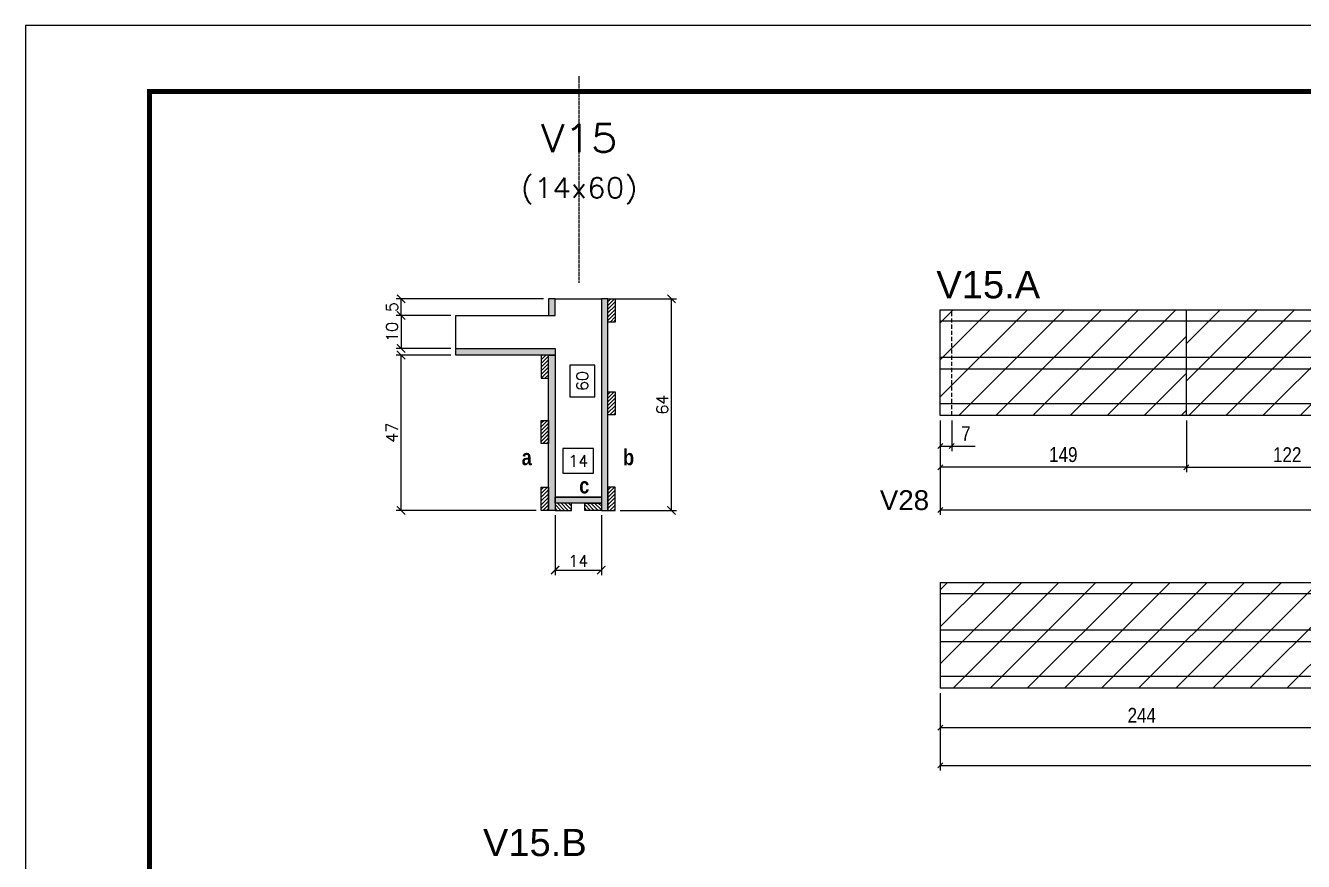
# Model space of a CAD drawing. Extents: x -10448 to -1189, y -11772 to 17235.
# Drawn here: x -8850 to -8076, y 10595 to 11101 of the extents above; entities that cross this region are included whole.
import ezdxf
from ezdxf.enums import TextEntityAlignment as Align

# ---------------------------------------------------------------- set-up
doc = ezdxf.new("R2010")
doc.units = 0
doc.linetypes.add('DASHED', pattern=[0.75, 0.5, -0.25])
doc.linetypes.add('HIDDEN', pattern=[0.375, 0.25, -0.125])
for name, color, linetype in [('5', 5, 'Continuous'), ('COTA', 241, 'Continuous'), ('Cota Seção (2x)', 4, 'Continuous'), ('detalhes', 4, 'Continuous'), ('NOMENCLATURA', 7, 'Continuous'), ('Painéis', 200, 'Continuous'), ('Reaproveitamento', 251, 'Continuous'), ('SARR_2.2x7', 40, 'Continuous'), ('Texto de Titulo', 7, 'Continuous'), ('Texto Qtd Sarr', 242, 'Continuous')]:
    doc.layers.add(name, color=color, linetype=linetype)
for name, color, linetype, lineweight in [('CONCRETO', 251, 'Continuous', 25), ('Folhas', 255, 'Continuous', 9), ('Hachura', 251, 'Continuous', 9), ('Madeira', 126, 'Continuous', 18), ('SARRAFO DE PRESSAO', 251, 'DASHED', 9), ('Texto Seção', 7, 'Continuous', 15)]:
    doc.layers.add(name, color=color, linetype=linetype, lineweight=lineweight)
doc.styles.add('COTA TECNICA-50', font='techl___.ttf', dxfattribs={"height": 9})
doc.styles.add('Romans', font='romans.shx')
doc.styles.get("Standard").update_dxf_attribs({"font": 'arial.ttf'})
doc.styles.add('TECNICA', font='techb___.ttf', dxfattribs={"height": 10})
doc.dimstyles.new('COTA PAINEL-50', dxfattribs={"dimtxt": 9, "dimasz": 3, "dimexe": 3, "dimexo": 3, "dimgap": 3, "dimtad": 1, "dimdec": 1, "dimzin": 12, "dimdsep": 46, "dimtxsty": 'COTA TECNICA-50', "dimblk1": 'OBLIQUE', "dimblk2": 'OBLIQUE', "dimsah": 1, "dimcen": 0.9, "dimclrd": 4, "dimclre": 4, "dimclrt": 240, "dimadec": 1, "dimazin": 3, "dimtfac": 1, "dimtdec": 1, "dimtmove": 0, "dimatfit": 3, "dimfxl": 1, "dimtolj": 1, "dimtzin": 12, "dimarcsym": 0})
doc.dimstyles.new('Cota Seção (2x)', dxfattribs={"dimtxt": 7, "dimasz": 5, "dimexe": 3, "dimexo": 3, "dimgap": 2, "dimtad": 3, "dimdec": 1, "dimlfac": 0.5, "dimzin": 12, "dimdsep": 46, "dimtxsty": 'Romans', "dimblk": 'ARCHTICK', "dimcen": 0, "dimclrd": 4, "dimclre": 4, "dimclrt": 1, "dimadec": 1, "dimazin": 3, "dimtfac": 1, "dimtdec": 1, "dimtmove": 0, "dimatfit": 3, "dimldrblk": 'OBLIQUE', "dimfxl": 1, "dimtolj": 1, "dimtzin": 12, "dimarcsym": 0})
doc.dimstyles.new('Cota Seção interna', dxfattribs={"dimtxt": 7, "dimasz": 6, "dimexe": 0.18, "dimexo": 2, "dimgap": -4, "dimtad": 3, "dimdec": 1, "dimlfac": 0.5, "dimzin": 12, "dimdsep": 46, "dimtxsty": 'Romans', "dimblk": 'ARCHTICK', "dimcen": 0.09, "dimse1": 1, "dimse2": 1, "dimsd1": 1, "dimsd2": 1, "dimclrd": 180, "dimclre": 5, "dimclrt": 1, "dimadec": 0, "dimazin": 3, "dimtfac": 1, "dimtdec": 1, "dimtofl": 0, "dimtmove": 0, "dimatfit": 3, "dimldrblk": 'ARCHTICK', "dimfxl": 1, "dimtolj": 1, "dimtzin": 0, "dimarcsym": 0})
pattern_1 = [(45, (-141040.783, -11594.891), (-11.2253202, 11.2253202), [])]
pattern_2 = [(315, (14393.3138, 2578.277), (1.12253202, 1.12253202), [])]

# ---------------------------------------------------------------- blocks, each defined once
blk = doc.blocks.new('9999999999')
at = {"layer": 'Folhas'}
blk.add_lwpolyline([(98138.98, 34190.21), (99623.98, 34190.21), (99623.98, 35240.21), (98138.98, 35240.21)], close=True, dxfattribs=at)
at = {"layer": 'Folhas', "color": 30, "const_width": 3}
blk.add_lwpolyline([(98213.98, 34230.21), (99583.98, 34230.21), (99583.98, 35200.21), (98213.98, 35200.21)], close=True, dxfattribs=at)
blk = doc.blocks.new('_Oblique')
at = {"color": 0, "linetype": 'ByBlock', "lineweight": -2}
blk.add_line((-0.5, -0.5), (0.5, 0.5), dxfattribs=at)
blk = doc.blocks.new('*D550')
at = {"layer": 'COTA', "color": 4, "linetype": 'ByBlock', "lineweight": -2, "transparency": 16777216}
for p, q in [((-8296.23, 10697.33), (-8296.23, 10673.31)), ((-8052.23, 10697.33), (-8052.23, 10673.31)), ((-8052.23, 10676.31), (-8296.23, 10676.31))]:
    blk.add_line(p, q, dxfattribs=at)
at = {"layer": 'Defpoints', "color": 0, "linetype": 'ByBlock', "transparency": 16777216}
for p in [(-8296.23, 10700.33), (-8052.23, 10700.33), (-8296.23, 10676.31)]:
    blk.add_point(p, dxfattribs=at)
at = {"layer": 'COTA', "color": 4, "linetype": 'ByBlock', "lineweight": -2, "transparency": 16777216, "xscale": 3, "yscale": 3, "zscale": 3, "rotation": 180}
blk.add_blockref('_Oblique', (-8296.23, 10676.31), dxfattribs=at)
at = {"layer": 'COTA', "color": 4, "linetype": 'ByBlock', "lineweight": -2, "transparency": 16777216, "xscale": 3, "yscale": 3, "zscale": 3}
blk.add_blockref('_Oblique', (-8052.23, 10676.31), dxfattribs=at)
at = {"layer": 'COTA', "color": 240, "linetype": 'ByBlock', "transparency": 16777216, "insert": (-8174.23, 10683.87), "char_height": 9, "attachment_point": 5, "style": 'COTA TECNICA-50'}
blk.add_mtext('\\A1;244', dxfattribs=at)
blk = doc.blocks.new('*D556')
at = {"layer": 'COTA', "color": 4, "linetype": 'ByBlock', "lineweight": -2, "transparency": 16777216}
for p, q in [((-8296.23, 10862.37), (-8296.23, 10805.13)), ((-7537.23, 10862.37), (-7537.23, 10805.13)), ((-7537.23, 10808.13), (-8296.23, 10808.13))]:
    blk.add_line(p, q, dxfattribs=at)
at = {"layer": 'Defpoints', "color": 0, "linetype": 'ByBlock', "transparency": 16777216}
for p in [(-8296.23, 10865.37), (-7537.23, 10865.37), (-8296.23, 10808.13)]:
    blk.add_point(p, dxfattribs=at)
at = {"layer": 'COTA', "color": 4, "linetype": 'ByBlock', "lineweight": -2, "transparency": 16777216, "xscale": 3, "yscale": 3, "zscale": 3, "rotation": 180}
blk.add_blockref('_Oblique', (-8296.23, 10808.13), dxfattribs=at)
at = {"layer": 'COTA', "color": 4, "linetype": 'ByBlock', "lineweight": -2, "transparency": 16777216, "xscale": 3, "yscale": 3, "zscale": 3}
blk.add_blockref('_Oblique', (-7537.23, 10808.13), dxfattribs=at)
at = {"layer": 'COTA', "color": 240, "linetype": 'ByBlock', "transparency": 16777216, "insert": (-7916.73, 10815.76), "char_height": 9, "attachment_point": 5, "style": 'COTA TECNICA-50'}
blk.add_mtext('\\A1;759', dxfattribs=at)
blk = doc.blocks.new('*D557')
at = {"layer": 'COTA', "color": 4, "linetype": 'ByBlock', "lineweight": -2, "transparency": 16777216}
for p, q in [((-8296.23, 10862.37), (-8296.23, 10831.04)), ((-8147.23, 10862.37), (-8147.23, 10831.04)), ((-8147.23, 10834.04), (-8296.23, 10834.04))]:
    blk.add_line(p, q, dxfattribs=at)
at = {"layer": 'Defpoints', "color": 0, "linetype": 'ByBlock', "transparency": 16777216}
for p in [(-8296.23, 10865.37), (-8147.23, 10865.37), (-8296.23, 10834.04)]:
    blk.add_point(p, dxfattribs=at)
at = {"layer": 'COTA', "color": 4, "linetype": 'ByBlock', "lineweight": -2, "transparency": 16777216, "xscale": 3, "yscale": 3, "zscale": 3, "rotation": 180}
blk.add_blockref('_Oblique', (-8296.23, 10834.04), dxfattribs=at)
at = {"layer": 'COTA', "color": 4, "linetype": 'ByBlock', "lineweight": -2, "transparency": 16777216, "xscale": 3, "yscale": 3, "zscale": 3}
blk.add_blockref('_Oblique', (-8147.23, 10834.04), dxfattribs=at)
at = {"layer": 'COTA', "color": 240, "linetype": 'ByBlock', "transparency": 16777216, "insert": (-8221.73, 10841.63), "char_height": 9, "attachment_point": 5, "style": 'COTA TECNICA-50'}
blk.add_mtext('\\A1;149', dxfattribs=at)
blk = doc.blocks.new('*D558')
at = {"layer": 'COTA', "color": 4, "linetype": 'ByBlock', "lineweight": -2, "transparency": 16777216}
for p, q in [((-8147.23, 10862.37), (-8147.23, 10831.04)), ((-8025.23, 10862.37), (-8025.23, 10831.04)), ((-8147.23, 10834.04), (-8025.23, 10834.04))]:
    blk.add_line(p, q, dxfattribs=at)
at = {"layer": 'Defpoints', "color": 0, "linetype": 'ByBlock', "transparency": 16777216}
for p in [(-8147.23, 10865.37), (-8025.23, 10865.37), (-8025.23, 10834.04)]:
    blk.add_point(p, dxfattribs=at)
at = {"layer": 'COTA', "color": 4, "linetype": 'ByBlock', "lineweight": -2, "transparency": 16777216, "xscale": 3, "yscale": 3, "zscale": 3, "rotation": 180}
blk.add_blockref('_Oblique', (-8147.23, 10834.04), dxfattribs=at)
at = {"layer": 'COTA', "color": 4, "linetype": 'ByBlock', "lineweight": -2, "transparency": 16777216, "xscale": 3, "yscale": 3, "zscale": 3}
blk.add_blockref('_Oblique', (-8025.23, 10834.04), dxfattribs=at)
at = {"layer": 'COTA', "color": 240, "linetype": 'ByBlock', "transparency": 16777216, "insert": (-8086.23, 10841.59), "char_height": 9, "attachment_point": 5, "style": 'COTA TECNICA-50'}
blk.add_mtext('\\A1;122', dxfattribs=at)
blk = doc.blocks.new('titulo1')
at = {"layer": 'Defpoints', "color": 252, "linetype": 'HIDDEN', "ltscale": 2}
blk.add_line((0, 0), (0, 125), dxfattribs=at)
at = {"layer": 'Defpoints', "style": 'Romans', "oblique": 15}
blk.add_attdef('FOLHA', text='', height=10, dxfattribs=at).set_placement((0, 15.58), align=Align.MIDDLE_CENTER)
at = {"layer": 'Texto Qtd Sarr', "color": 3, "style": 'Romans', "oblique": 15}
for tag, height, p in [('TITULO', 17, (0, 71.45)), ('SEÇÃO', 12, (0, 41.55))]:
    blk.add_attdef(tag, text='', height=height, dxfattribs=at).set_placement(p, align=Align.MIDDLE_CENTER)
blk = doc.blocks.new('*D561')
at = {"layer": 'COTA', "color": 4, "linetype": 'ByBlock', "lineweight": -2, "transparency": 16777216}
for p, q in [((-8296.23, 10697.33), (-8296.23, 10650.56)), ((-7564.23, 10697.33), (-7564.23, 10650.56)), ((-8296.23, 10653.56), (-7564.23, 10653.56))]:
    blk.add_line(p, q, dxfattribs=at)
at = {"layer": 'Defpoints', "color": 0, "linetype": 'ByBlock', "transparency": 16777216}
for p in [(-8296.23, 10700.33), (-7564.23, 10700.33), (-7564.23, 10653.56)]:
    blk.add_point(p, dxfattribs=at)
at = {"layer": 'COTA', "color": 4, "linetype": 'ByBlock', "lineweight": -2, "transparency": 16777216, "xscale": 3, "yscale": 3, "zscale": 3, "rotation": 180}
blk.add_blockref('_Oblique', (-8296.23, 10653.56), dxfattribs=at)
at = {"layer": 'COTA', "color": 4, "linetype": 'ByBlock', "lineweight": -2, "transparency": 16777216, "xscale": 3, "yscale": 3, "zscale": 3}
blk.add_blockref('_Oblique', (-7564.23, 10653.56), dxfattribs=at)
at = {"layer": 'COTA', "color": 240, "linetype": 'ByBlock', "transparency": 16777216, "insert": (-7930.23, 10661.26), "char_height": 9, "attachment_point": 5, "style": 'COTA TECNICA-50'}
blk.add_mtext('\\A1;732', dxfattribs=at)
blk = doc.blocks.new('*D563')
at = {"layer": 'COTA', "color": 4, "linetype": 'ByBlock', "lineweight": -2, "transparency": 16777216}
for p, q in [((-8296.23, 10862.37), (-8296.23, 10843.79)), ((-8289.23, 10862.37), (-8289.23, 10843.79)), ((-8296.23, 10846.79), (-8289.23, 10846.79)), ((-8289.23, 10846.79), (-8275.07, 10846.79))]:
    blk.add_line(p, q, dxfattribs=at)
at = {"layer": 'Defpoints', "color": 0, "linetype": 'ByBlock', "transparency": 16777216}
for p in [(-8296.23, 10865.37), (-8289.23, 10865.37), (-8289.23, 10846.79)]:
    blk.add_point(p, dxfattribs=at)
at = {"layer": 'COTA', "color": 4, "linetype": 'ByBlock', "lineweight": -2, "transparency": 16777216, "xscale": 3, "yscale": 3, "zscale": 3, "rotation": 180}
blk.add_blockref('_Oblique', (-8296.23, 10846.79), dxfattribs=at)
at = {"layer": 'COTA', "color": 4, "linetype": 'ByBlock', "lineweight": -2, "transparency": 16777216, "xscale": 3, "yscale": 3, "zscale": 3}
blk.add_blockref('_Oblique', (-8289.23, 10846.79), dxfattribs=at)
at = {"layer": 'COTA', "color": 240, "linetype": 'ByBlock', "transparency": 16777216, "insert": (-8280.65, 10854.36), "char_height": 9, "attachment_point": 5, "style": 'COTA TECNICA-50'}
blk.add_mtext('\\A1;7', dxfattribs=at)
blk = doc.blocks.new('_ArchTick')
at = {"color": 0, "linetype": 'ByBlock', "const_width": 0.15}
blk.add_lwpolyline([(-0.5, -0.5), (0.5, 0.5)], dxfattribs=at)
blk = doc.blocks.new('*D840')
at = {"layer": 'COTA', "color": 4, "lineweight": -2, "transparency": 16777216}
for p, q in [((-8592.31, 10901.92), (-8625.51, 10901.92)), ((-8622.51, 10807.92), (-8622.51, 10901.92)), ((-8540.71, 10807.92), (-8625.51, 10807.92))]:
    blk.add_line(p, q, dxfattribs=at)
at = {"layer": 'Defpoints', "color": 0, "transparency": 16777216}
for p in [(-8622.51, 10901.92), (-8589.31, 10901.92), (-8537.71, 10807.92)]:
    blk.add_point(p, dxfattribs=at)
at = {"layer": 'COTA', "color": 4, "lineweight": -2, "transparency": 16777216, "xscale": 5, "yscale": 5, "zscale": 5}
for p, rotation in [((-8622.51, 10901.92), 90), ((-8622.51, 10807.92), 270)]:
    blk.add_blockref('_ArchTick', p, dxfattribs=dict(at, rotation=rotation))
at = {"layer": 'COTA', "color": 1, "transparency": 16777216, "insert": (-8628.01, 10854.92), "char_height": 7, "attachment_point": 5, "rotation": 90, "style": 'Romans'}
blk.add_mtext('\\A1;47', dxfattribs=at)
blk = doc.blocks.new('*D841')
at = {"layer": 'COTA', "color": 4, "lineweight": -2, "transparency": 16777216}
for p, q in [((-8592.31, 10925.92), (-8625.51, 10925.92)), ((-8622.51, 10925.92), (-8622.51, 10905.92)), ((-8592.31, 10905.92), (-8625.51, 10905.92))]:
    blk.add_line(p, q, dxfattribs=at)
at = {"layer": 'Defpoints', "color": 0, "transparency": 16777216}
for p in [(-8589.31, 10925.92), (-8622.51, 10905.92), (-8589.31, 10905.92)]:
    blk.add_point(p, dxfattribs=at)
at = {"layer": 'COTA', "color": 4, "lineweight": -2, "transparency": 16777216, "xscale": 5, "yscale": 5, "zscale": 5}
for p, rotation in [((-8622.51, 10925.92), 90), ((-8622.51, 10905.92), 270)]:
    blk.add_blockref('_ArchTick', p, dxfattribs=dict(at, rotation=rotation))
at = {"layer": 'COTA', "color": 1, "transparency": 16777216, "insert": (-8628.01, 10915.92), "char_height": 7, "attachment_point": 5, "rotation": 90, "style": 'Romans'}
blk.add_mtext('\\A1;10', dxfattribs=at)
blk = doc.blocks.new('*D842')
at = {"layer": 'COTA', "color": 4, "lineweight": -2, "transparency": 16777216}
for p, q in [((-8494.31, 10935.92), (-8455.87, 10935.92)), ((-8458.87, 10807.92), (-8458.87, 10935.92)), ((-8489.91, 10807.92), (-8455.87, 10807.92))]:
    blk.add_line(p, q, dxfattribs=at)
at = {"layer": 'Defpoints', "color": 0, "transparency": 16777216}
for p in [(-8497.31, 10935.92), (-8458.87, 10935.92), (-8492.91, 10807.92)]:
    blk.add_point(p, dxfattribs=at)
at = {"layer": 'COTA', "color": 4, "lineweight": -2, "transparency": 16777216, "xscale": 5, "yscale": 5, "zscale": 5}
for p, rotation in [((-8458.87, 10935.92), 90), ((-8458.87, 10807.92), 270)]:
    blk.add_blockref('_ArchTick', p, dxfattribs=dict(at, rotation=rotation))
at = {"layer": 'COTA', "color": 1, "transparency": 16777216, "insert": (-8464.37, 10871.92), "char_height": 7, "attachment_point": 5, "rotation": 90, "style": 'Romans'}
blk.add_mtext('\\A1;64', dxfattribs=at)
blk = doc.blocks.new('*D843')
at = {"layer": 'Cota Seção (2x)', "color": 180, "lineweight": -2, "transparency": 16777216}
for p, q in [((-8505.31, 10895.7), (-8520.31, 10895.7)), ((-8520.31, 10895.7), (-8520.31, 10876.7)), ((-8505.31, 10876.7), (-8505.31, 10895.7)), ((-8520.31, 10876.7), (-8505.31, 10876.7))]:
    blk.add_line(p, q, dxfattribs=at)
at = {"layer": 'Defpoints', "color": 0, "transparency": 16777216}
for p in [(-8501.31, 10935.92), (-8501.31, 10935.92), (-8501.31, 10815.92)]:
    blk.add_point(p, dxfattribs=at)
at = {"layer": 'Cota Seção (2x)', "color": 1, "transparency": 16777216, "insert": (-8512.81, 10886.2), "char_height": 7, "attachment_point": 5, "rotation": 90, "style": 'Romans'}
blk.add_mtext('\\A1;60', dxfattribs=at)
blk = doc.blocks.new('*D844')
at = {"layer": 'COTA', "color": 4, "lineweight": -2, "transparency": 16777216}
for p, q in [((-8529.31, 10804.92), (-8529.31, 10768.76)), ((-8501.31, 10804.92), (-8501.31, 10768.76)), ((-8529.31, 10771.76), (-8501.31, 10771.76))]:
    blk.add_line(p, q, dxfattribs=at)
at = {"layer": 'Defpoints', "color": 0, "transparency": 16777216}
for p in [(-8529.31, 10807.92), (-8501.31, 10807.92), (-8501.31, 10771.76)]:
    blk.add_point(p, dxfattribs=at)
at = {"layer": 'COTA', "color": 4, "lineweight": -2, "transparency": 16777216, "xscale": 5, "yscale": 5, "zscale": 5, "rotation": 180}
blk.add_blockref('_ArchTick', (-8529.31, 10771.76), dxfattribs=at)
at = {"layer": 'COTA', "color": 4, "lineweight": -2, "transparency": 16777216, "xscale": 5, "yscale": 5, "zscale": 5}
blk.add_blockref('_ArchTick', (-8501.31, 10771.76), dxfattribs=at)
at = {"layer": 'COTA', "color": 1, "transparency": 16777216, "insert": (-8515.31, 10777.26), "char_height": 7, "attachment_point": 5, "style": 'Romans'}
blk.add_mtext('\\A1;14', dxfattribs=at)
blk = doc.blocks.new('*D845')
at = {"layer": 'COTA', "color": 4, "lineweight": -2, "transparency": 16777216}
for p, q in [((-8536.31, 10935.92), (-8625.51, 10935.92)), ((-8622.51, 10925.92), (-8622.51, 10935.92)), ((-8592.31, 10925.92), (-8625.51, 10925.92))]:
    blk.add_line(p, q, dxfattribs=at)
at = {"layer": 'Defpoints', "color": 0, "transparency": 16777216}
for p in [(-8622.51, 10935.92), (-8533.31, 10935.92), (-8589.31, 10925.92)]:
    blk.add_point(p, dxfattribs=at)
at = {"layer": 'COTA', "color": 4, "lineweight": -2, "transparency": 16777216, "xscale": 5, "yscale": 5, "zscale": 5}
for p, rotation in [((-8622.51, 10935.92), 90), ((-8622.51, 10925.92), 270)]:
    blk.add_blockref('_ArchTick', p, dxfattribs=dict(at, rotation=rotation))
at = {"layer": 'COTA', "color": 1, "transparency": 16777216, "insert": (-8628.01, 10930.92), "char_height": 7, "attachment_point": 5, "rotation": 90, "style": 'Romans'}
blk.add_mtext('\\A1;5', dxfattribs=at)
blk = doc.blocks.new('*D846')
at = {"layer": 'Cota Seção (2x)', "color": 180, "lineweight": -2, "transparency": 16777216}
for p, q in [((-8505.97, 10845.35), (-8524.64, 10845.35)), ((-8524.64, 10845.35), (-8524.64, 10830.35)), ((-8505.97, 10830.35), (-8505.97, 10845.35)), ((-8524.64, 10830.35), (-8505.97, 10830.35))]:
    blk.add_line(p, q, dxfattribs=at)
at = {"layer": 'Defpoints', "color": 0, "transparency": 16777216}
for p in [(-8501.31, 10826.35), (-8529.31, 10815.92), (-8501.31, 10815.92)]:
    blk.add_point(p, dxfattribs=at)
at = {"layer": 'Cota Seção (2x)', "color": 1, "transparency": 16777216, "insert": (-8515.31, 10837.85), "char_height": 7, "attachment_point": 5, "style": 'Romans'}
blk.add_mtext('\\A1;14', dxfattribs=at)

msp = doc.modelspace()

# ---------------------------------------------------------------- hatches: boundary and pattern name
at = {"layer": 'Hachura'}
h = msp.add_hatch(color=256, dxfattribs=at)
h.dxf.hatch_style = 1
h.paths.add_polyline_path([(-8529.31, 10935.92), (-8533.31, 10935.92), (-8533.31, 10925.92), (-8529.31, 10925.92)])
h = msp.add_hatch(color=256, dxfattribs=at)
h.dxf.hatch_style = 1
h.paths.add_polyline_path([(-8497.31, 10935.92), (-8501.31, 10935.92), (-8501.31, 10807.92), (-8497.31, 10807.92)])
h = msp.add_hatch(dxfattribs=at)
h.set_pattern_fill('ANSI31', color=256, scale=0.5, angle=360, style=0)
h.set_pattern_definition([(45, (-240.0627, 33896.541), (-1.12253202, 1.12253202), [])])
h.paths.add_polyline_path([(-8497.31, 10935.92), (-8492.91, 10935.92), (-8492.91, 10921.92), (-8497.31, 10921.92)])
h = msp.add_hatch(color=256, dxfattribs=at)
h.dxf.hatch_style = 1
h.paths.add_polyline_path([(-8589.31, 10901.92), (-8589.31, 10905.92), (-8529.31, 10905.92), (-8529.31, 10901.92)])
h = msp.add_hatch(dxfattribs=at)
h.set_pattern_fill('ANSI31', color=256, scale=0.5, angle=360, style=0)
h.set_pattern_definition([(45, (-230.0627, 33862.541), (-1.12253202, 1.12253202), [])])
h.paths.add_polyline_path([(-8533.31, 10901.92), (-8537.71, 10901.92), (-8537.71, 10887.92), (-8533.31, 10887.92)])
h = msp.add_hatch(color=256, dxfattribs=at)
h.dxf.hatch_style = 1
h.paths.add_polyline_path([(-8533.31, 10901.92), (-8529.31, 10901.92), (-8529.31, 10807.92), (-8533.31, 10807.92)])
h = msp.add_hatch(dxfattribs=at)
h.set_pattern_fill('ANSI31', color=256, scale=0.5, angle=360, style=0)
h.set_pattern_definition([(45, (-189.6627, 33917.854), (-1.12253202, 1.12253202), [])])
h.paths.add_polyline_path([(-8492.91, 10865.68), (-8497.31, 10865.68), (-8497.31, 10879.68), (-8492.91, 10879.68)])
h = msp.add_hatch(dxfattribs=at)
h.set_pattern_fill('ANSI31', color=256, scale=0.5, angle=360, style=0)
h.set_pattern_definition([(45, (-230.0627, 33900.5642), (-1.12253202, 1.12253202), [])])
h.paths.add_polyline_path([(-8533.31, 10848.39), (-8537.71, 10848.39), (-8537.71, 10862.39), (-8533.31, 10862.39)])
h = msp.add_hatch(dxfattribs=at)
h.set_pattern_fill('ANSI31', color=256, scale=0.5, angle=360, style=0)
h.set_pattern_definition([(45, (-230.0627, 33860.0923), (-1.12253202, 1.12253202), [])])
h.paths.add_polyline_path([(-8533.31, 10807.92), (-8537.71, 10807.92), (-8537.71, 10821.92), (-8533.31, 10821.92)])
h = msp.add_hatch(dxfattribs=at)
h.set_pattern_fill('ANSI31', color=256, scale=0.5, angle=180, style=0)
h.set_pattern_definition([(225, (-16800.5502, -11972.6994), (1.12253202, -1.12253202), [])])
h.paths.add_polyline_path([(-8497.31, 10807.92), (-8492.91, 10807.92), (-8492.91, 10821.92), (-8497.31, 10821.92)])
h = msp.add_hatch(color=256, dxfattribs=at)
h.dxf.hatch_style = 1
h.paths.add_polyline_path([(-8529.31, 10812.32), (-8529.31, 10815.92), (-8501.31, 10815.92), (-8501.31, 10812.32)])
h = msp.add_hatch(dxfattribs=at)
h.set_pattern_fill('ANSI31', color=256, scale=0.5, angle=270, style=0)
h.set_pattern_definition(pattern_2)
h.paths.add_polyline_path([(-8519.31, 10807.92), (-8519.31, 10812.32), (-8529.31, 10812.32), (-8529.31, 10807.92)])
h = msp.add_hatch(dxfattribs=at)
h.set_pattern_fill('ANSI31', color=256, scale=0.5, angle=270, style=0)
h.set_pattern_definition(pattern_2)
h.paths.add_polyline_path([(-8511.31, 10807.92), (-8511.31, 10812.32), (-8501.31, 10812.32), (-8501.31, 10807.92)])
at = {"layer": 'Reaproveitamento'}
h = msp.add_hatch(dxfattribs=at)
h.set_pattern_fill('ANSI31', color=256, scale=5)
h.paths.add_polyline_path([(-8147.23, 10865.37), (-8147.23, 10929.37), (-8296.23, 10929.37), (-8296.23, 10865.37)])
at = {"layer": 'Reaproveitamento', "linetype": 'ByBlock'}
h = msp.add_hatch(dxfattribs=at)
h.set_pattern_fill('ANSI31', color=256, scale=5)
h.set_pattern_definition(pattern_1)
h.paths.add_polyline_path([(-8025.23, 10865.37), (-8025.23, 10929.37), (-8147.23, 10929.37), (-8147.23, 10865.37)])
h = msp.add_hatch(dxfattribs=at)
h.set_pattern_fill('ANSI31', color=256, scale=5)
h.set_pattern_definition(pattern_1)
h.paths.add_polyline_path([(-8052.23, 10700.33), (-8052.23, 10764.33), (-8296.23, 10764.33), (-8296.23, 10700.33)])

# ---------------------------------------------------------------- linework, layer by layer
at = {"layer": 'CONCRETO'}
for p, q in [((-8529.31, 10935.92), (-8501.31, 10935.92)), ((-8501.31, 10935.92), (-8501.31, 10815.92)), ((-8589.31, 10905.92), (-8589.31, 10925.92)), ((-8589.31, 10925.92), (-8529.31, 10925.92)), ((-8589.31, 10905.92), (-8529.31, 10905.92)), ((-8529.31, 10905.92), (-8529.31, 10815.92)), ((-8501.31, 10815.92), (-8529.31, 10815.92)), ((-8537.71, 10807.92), (-8537.71, 10807.92)), ((-8501.31, 10807.92), (-8501.31, 10807.92)), ((-8478.91, 10807.92), (-8478.91, 10807.92))]:
    msp.add_line(p, q, dxfattribs=at)
at = {"layer": 'Madeira'}
for points in [[(-8497.31, 10935.92), (-8492.91, 10935.92), (-8492.91, 10921.92), (-8497.31, 10921.92)], [(-8533.31, 10901.92), (-8537.71, 10901.92), (-8537.71, 10887.92), (-8533.31, 10887.92)], [(-8492.91, 10865.68), (-8497.31, 10865.68), (-8497.31, 10879.68), (-8492.91, 10879.68)], [(-8533.31, 10848.39), (-8537.71, 10848.39), (-8537.71, 10862.39), (-8533.31, 10862.39)], [(-8533.31, 10807.92), (-8537.71, 10807.92), (-8537.71, 10821.92), (-8533.31, 10821.92)], [(-8497.31, 10807.92), (-8492.91, 10807.92), (-8492.91, 10821.92), (-8497.31, 10821.92)], [(-8519.31, 10807.92), (-8519.31, 10812.32), (-8529.31, 10812.32), (-8529.31, 10807.92)], [(-8511.31, 10807.92), (-8511.31, 10812.32), (-8501.31, 10812.32), (-8501.31, 10807.92)]]:
    msp.add_lwpolyline(points, close=True, dxfattribs=at)
at = {"layer": 'Painéis', "linetype": 'Continuous'}
for p, q in [((-8296.23, 10865.37), (-8296.23, 10929.37)), ((-8296.23, 10929.37), (-7781.23, 10929.37)), ((-8147.23, 10865.37), (-8147.23, 10929.37)), ((-7781.23, 10865.37), (-8296.23, 10865.37)), ((-8296.23, 10764.33), (-7564.23, 10764.33)), ((-8296.23, 10764.33), (-8296.23, 10700.33)), ((-7564.23, 10700.33), (-8296.23, 10700.33))]:
    msp.add_line(p, q, dxfattribs=at)
at = {"layer": 'Painéis'}
for points in [[(-8529.31, 10935.92), (-8533.31, 10935.92), (-8533.31, 10925.92), (-8529.31, 10925.92)], [(-8497.31, 10935.92), (-8501.31, 10935.92), (-8501.31, 10807.92), (-8497.31, 10807.92)], [(-8589.31, 10901.92), (-8589.31, 10905.92), (-8529.31, 10905.92), (-8529.31, 10901.92)], [(-8533.31, 10901.92), (-8529.31, 10901.92), (-8529.31, 10807.92), (-8533.31, 10807.92)], [(-8529.31, 10812.32), (-8529.31, 10815.92), (-8501.31, 10815.92), (-8501.31, 10812.32)]]:
    msp.add_lwpolyline(points, close=True, dxfattribs=at)
at = {"layer": 'SARR_2.2x7', "linetype": 'HIDDEN', "ltscale": 10}
msp.add_line((-8289.23, 10865.37), (-8289.23, 10929.37), dxfattribs=at)
at = {"layer": 'SARR_2.2x7', "linetype": 'Continuous'}
for p, q in [((-8147.23, 10922.37), (-8296.23, 10922.37)), ((-8025.23, 10922.37), (-8147.23, 10922.37)), ((-8147.23, 10900.37), (-8296.23, 10900.37)), ((-8025.23, 10900.37), (-8147.23, 10900.37)), ((-8147.23, 10893.37), (-8296.23, 10893.37)), ((-8025.23, 10893.37), (-8147.23, 10893.37)), ((-8147.23, 10872.37), (-8296.23, 10872.37)), ((-8025.23, 10872.37), (-8147.23, 10872.37)), ((-8052.23, 10757.33), (-8296.23, 10757.33)), ((-8052.23, 10735.33), (-8296.23, 10735.33)), ((-8052.23, 10728.33), (-8296.23, 10728.33)), ((-8052.23, 10707.33), (-8296.23, 10707.33))]:
    msp.add_line(p, q, dxfattribs=at)

# ---------------------------------------------------------------- block references
at = {"layer": 'SARRAFO DE PRESSAO', "color": 6, "linetype": 'ByBlock'}
msp.add_blockref('9999999999', (-106988.76, -24138.85), dxfattribs=at)
at = {"layer": 'Texto Seção'}
ref = msp.add_blockref('titulo1', (-8514.78, 10945.65), dxfattribs=at)
ref.add_attrib('TITULO', 'V15', dxfattribs={"layer": 'Texto de Titulo', "color": 7, "height": 17, "style": 'Romans', "width": 1.1}).set_placement((-8514.78, 11033.15), align=Align.MIDDLE_CENTER)
ref.add_attrib('SEÇÃO', '(14x60)', dxfattribs={"layer": 'Texto de Titulo', "color": 7, "height": 12, "style": 'Romans', "width": 1.1}).set_placement((-8514.78, 11003.15), align=Align.MIDDLE_CENTER)

# ---------------------------------------------------------------- texts
at = {"layer": '5', "linetype": 'Continuous'}
msp.add_text('V28', height=12, rotation=359.99996, dxfattribs=at).set_placement((-8332.77, 10808.11))
at = {"layer": 'detalhes', "style": 'TECNICA'}
for s, p in [('b', (-8488.19, 10835.25)), ('a', (-8549.54, 10835.26)), ('c', (-8514.71, 10818.16))]:
    msp.add_text(s, height=9.6, dxfattribs=at).set_placement(p)
at = {"layer": 'NOMENCLATURA', "linetype": 'Continuous'}
for s, p in [('V15.A', (-8298.55, 10936.25)), ('V15.B', (-8572.96, 10598.65))]:
    msp.add_text(s, height=16.5, dxfattribs=at).set_placement(p)

# ---------------------------------------------------------------- dimensions: what is measured, and where the dimension line sits
at = {"layer": 'COTA'}
for base, p1, p2, picture, middle in [((-8622.51, 10935.92), (-8589.31, 10925.92), (-8533.31, 10935.92), '*D845', (-8628.01, 10930.92)), ((-8458.87, 10935.92), (-8492.91, 10807.92), (-8497.31, 10935.92), '*D842', (-8464.37, 10871.92)), ((-8622.51, 10905.92), (-8589.31, 10925.92), (-8589.31, 10905.92), '*D841', (-8628.01, 10915.92)), ((-8622.51, 10901.92), (-8537.71, 10807.92), (-8589.31, 10901.92), '*D840', (-8628.01, 10854.92))]:
    dim = msp.add_linear_dim(base=base, p1=p1, p2=p2, angle=90, dimstyle='Cota Seção (2x)', dxfattribs=at)
    dim.commit()
    dim.dimension.update_dxf_attribs({"geometry": picture, "text_midpoint": middle})
at = {"layer": 'COTA', "linetype": 'ByBlock'}
for base, p1, picture, middle in [((-8296.23, 10808.13), (-7537.23, 10865.37), '*D556', (-7916.73, 10815.76)), ((-8296.23, 10834.04), (-8147.23, 10865.37), '*D557', (-8221.73, 10841.63))]:
    dim = msp.add_linear_dim(base=base, p1=p1, p2=(-8296.23, 10865.37), angle=180, dimstyle='COTA PAINEL-50', dxfattribs=at)
    dim.commit()
    dim.dimension.update_dxf_attribs({"geometry": picture, "text_midpoint": middle})
for base, p1, p2, picture, middle in [((-8289.23, 10846.79), (-8296.23, 10865.37), (-8289.23, 10865.37), '*D563', (-8280.65, 10854.36)), ((-8025.23, 10834.04), (-8147.23, 10865.37), (-8025.23, 10865.37), '*D558', (-8086.23, 10841.59)), ((-7564.23, 10653.56), (-8296.23, 10700.33), (-7564.23, 10700.33), '*D561', (-7930.23, 10661.26))]:
    dim = msp.add_linear_dim(base=base, p1=p1, p2=p2, dimstyle='COTA PAINEL-50', dxfattribs=at)
    dim.commit()
    dim.dimension.update_dxf_attribs({"geometry": picture, "text_midpoint": middle})
at = {"layer": 'COTA'}
dim = msp.add_linear_dim(base=(-8501.31, 10771.76), p1=(-8529.31, 10807.92), p2=(-8501.31, 10807.92), dimstyle='Cota Seção (2x)', dxfattribs=at)
dim.commit()
dim.dimension.update_dxf_attribs({"geometry": '*D844', "text_midpoint": (-8515.31, 10777.26)})
at = {"layer": 'COTA', "linetype": 'ByBlock'}
dim = msp.add_linear_dim(base=(-8296.23, 10676.31), p1=(-8052.23, 10700.33), p2=(-8296.23, 10700.33), angle=180, dimstyle='COTA PAINEL-50', override={"dimarcsym": 1}, dxfattribs=at)
dim.commit()
dim.dimension.update_dxf_attribs({"geometry": '*D550', "text_midpoint": (-8174.23, 10683.87)})
at = {"layer": 'Cota Seção (2x)'}
dim = msp.add_linear_dim(base=(-8501.31, 10935.92), p1=(-8501.31, 10815.92), p2=(-8501.31, 10935.92), angle=90, dimstyle='Cota Seção interna', dxfattribs=at)
dim.commit()
dim.dimension.update_dxf_attribs({"geometry": '*D843', "text_midpoint": (-8501.31, 10886.2), "dimtype": 160})
dim = msp.add_linear_dim(base=(-8501.31, 10826.35), p1=(-8529.31, 10815.92), p2=(-8501.31, 10815.92), dimstyle='Cota Seção interna', dxfattribs=at)
dim.commit()
dim.dimension.update_dxf_attribs({"geometry": '*D846', "text_midpoint": (-8515.31, 10837.85)})

doc.saveas('drawing.dxf')
